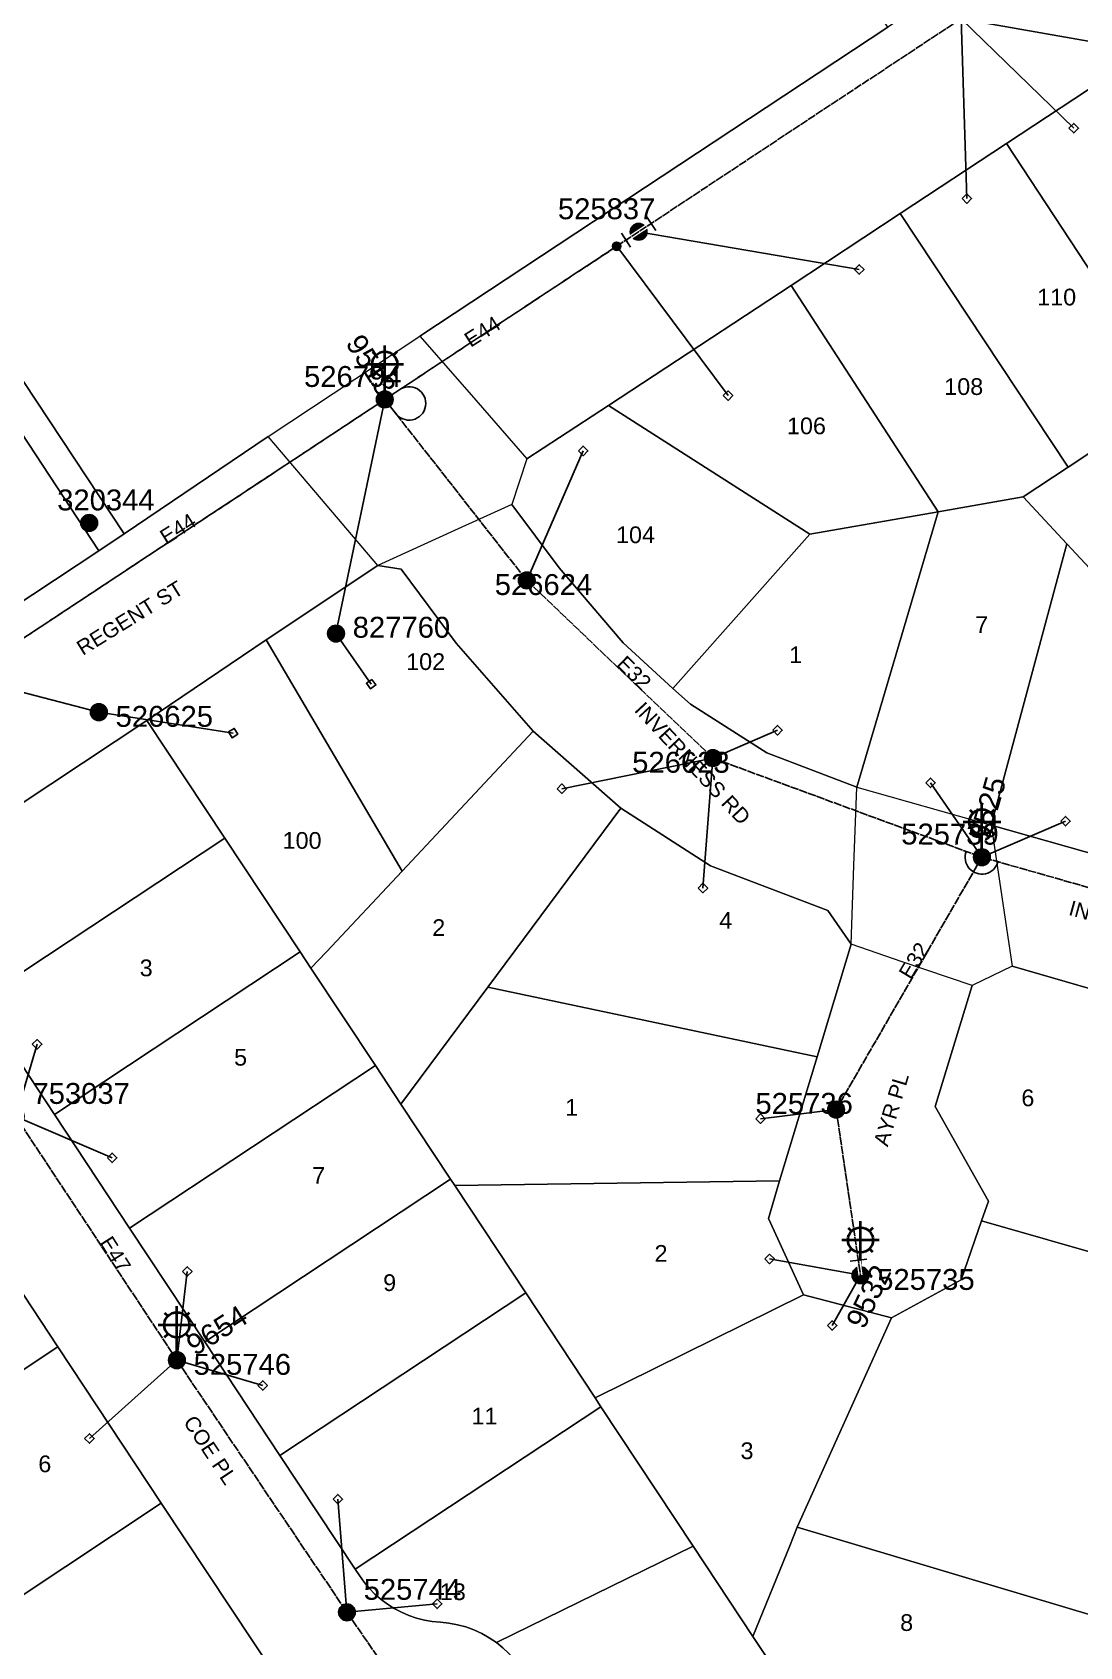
# Model space of a CAD drawing. Header units: metres. Extents: x 302064 to 304096, y 6268242 to 6271990.
# Drawn here: x 302619.1 to 302744.3, y 6271212.1 to 6271405.2 of the extents above; entities that cross this region are included whole.
import ezdxf
from ezdxf.enums import TextEntityAlignment as Align

# ---------------------------------------------------------------- set-up
doc = ezdxf.new("R2010")
doc.units = ezdxf.units.M
doc.linetypes.add('Cable Exist OH', pattern=[1, 1, 0])
doc.layers.get('0').update_dxf_attribs({"color": 6})
for name, color, linetype in [('_User_LV_Exist', 7, 'Continuous'), ('Equip_LV_EXT', 7, 'Continuous'), ('Equip_SP_SL_EXT', 7, 'Continuous'), ('Mains_LV_EXT', 5, 'Continuous'), ('Mains_SL_EXT', 3, 'Continuous'), ('Services_SP_EXT', 7, 'Continuous'), ('SupportsOH_SP_TR_HV_LV_SL_EXT', 7, 'Continuous')]:
    doc.layers.add(name, color=color, linetype=linetype)
doc.layers.add('Cadastre Land Parcels_SP_EXT', color=7, linetype='Continuous', lineweight=5)
doc.layers.add('Cadastre Roads_SP_EXT', color=9, linetype='Continuous', lineweight=5)
doc.styles.add('iecARIAL', font='arial.ttf', dxfattribs={"height": 2})
doc.styles.add('POLE_LABEL', font='arial.ttf')
doc.styles.get("Standard").update_dxf_attribs({"font": 'arial.ttf'})

# ---------------------------------------------------------------- blocks, each defined once
blk = doc.blocks.new('SL_LANTERN_EXT')
at = {"lineweight": 40}
for p, q in [((0, 1.97), (0, 6.47)), ((-2.25, 4.22), (2.25, 4.22)), ((-1.46, 5.68), (-1.06, 5.28)), ((1.46, 5.68), (1.06, 5.28)), ((-1.46, 2.76), (-1.06, 3.16)), ((0, 0), (0, 2.72)), ((1.46, 2.76), (1.06, 3.16))]:
    blk.add_line(p, q, dxfattribs=at)
blk.add_circle((0, 4.22), 1.5, dxfattribs=at)
at = {"style": 'iecARIAL', "flags": 8}
blk.add_attdef('ASSET_NUM', (1.5, 1.5), '', height=2.5, dxfattribs=at)
for tag, p, height, flags in [('OPERATING_VOLTAGE', (0.98, -1.65), 0.2, 9), ('ORIENTATION', (0.98, -1.85), 0.2, 9), ('OWNED_BY', (0.98, -2.05), 0.2, 9), ('CONSTRUCTED_VOLTAGE', (0.98, -0.65), 0.2, 9), ('CONTROL_TYPE', (0.98, -0.85), 0.2, 9), ('LANTERN_PURPOSE', (0.98, -1.05), 0.2, 9), ('LANTERN_TYPE', (0.98, -1.25), 0.2, 9), ('NO_PHASES', (0.98, -1.45), 0.2, 9), ('LNUMBER', (2.18, -3.25), 2.5, 8), ('STATE', (0.98, -2.25), 0.2, 9), ('USAGE', (0.98, -2.45), 0.2, 9), ('CEXIST', (0.98, -2.65), 0.2, 9), ('CNEW', (0.98, -2.85), 0.2, 9), ('CNUMBER', (0.98, -3.05), 0.2, 9), ('CREMOVE', (0.98, -3.25), 0.2, 9), ('CREPLACE', (0.98, -3.45), 0.2, 9), ('LKINGHEIGHT', (0.98, -3.65), 0.2, 9), ('LBRACKET', (0.98, -3.85), 0.2, 9), ('LBRACKETVOCAB', (0.98, -4.05), 0.2, 9), ('LCATEGORY', (0.98, -4.25), 0.2, 9), ('LCHARGE1', (0.98, -4.45), 0.2, 9), ('LCHARGE1PERCENT', (0.98, -4.65), 0.2, 9), ('LCHARGE2', (0.98, -4.85), 0.2, 9), ('LCHARGE2PERCENT', (0.98, -5.05), 0.2, 9), ('LCHARGE3', (0.98, -5.25), 0.2, 9), ('LCHARGE3PERCENT', (0.98, -5.45), 0.2, 9), ('LEXIST', (0.98, -5.65), 0.2, 9), ('LLAMP', (0.98, -5.85), 0.2, 9), ('LLAMPVOCAB', (0.98, -6.05), 0.2, 9), ('LMAST', (0.98, -6.25), 0.2, 9), ('LMASTVOCAB', (0.98, -6.45), 0.2, 9), ('LNEW', (0.98, -6.65), 0.2, 9), ('LANTNUMBER', (0.98, -6.85), 0.2, 9), ('LOUTREACH', (0.98, -7.25), 0.2, 9), ('LOUTREACHVOCAB', (0.98, -7.45), 0.2, 9), ('LRATECODE', (0.98, -7.65), 0.2, 9), ('LREMOVE', (0.98, -7.85), 0.2, 9), ('STREETNAME', (0.98, -9.25), 0.2, 9), ('SUBURB', (0.98, -9.45), 0.2, 1), ('LREPLACE', (0.98, -8.05), 0.2, 9), ('LTYPE', (0.98, -8.25), 0.2, 9), ('LTYPEVOCAB', (0.98, -8.45), 0.2, 9), ('LEGEND', (0.98, -8.65), 0.2, 9), ('LOCATION', (0.98, -8.85), 0.2, 9), ('NOTES', (0.98, -9.05), 0.2, 9)]:
    blk.add_attdef(tag, p, '', height=height, dxfattribs=dict(flags=flags))
blk = doc.blocks.new('CCP_EXT')
at = {"flags": 9}
for tag, p in [('STATE', (0, -1.8)), ('NOTES', (0, -2))]:
    blk.add_attdef(tag, text='', height=0.2, dxfattribs=at).set_placement(p, align=Align.MIDDLE_LEFT)
blk.add_wipeout([(0, 0.57), (0.57, 0), (0, -0.57), (-0.57, 0)])
blk.add_lwpolyline([(-0.57, 0), (0, 0.57), (0.57, 0), (0, -0.57), (-0.57, 0)])
at = {"flags": 1}
blk.add_attdef('Z', (0, 0), '', height=0.2, dxfattribs=at)
at = {"flags": 9}
for tag, p in [('CCP_TYPE', (0, 0)), ('CONSTRUCTED_VOLTAGE', (0, -0.2)), ('OPERATING_VOLTAGE', (0, -0.6)), ('ORIENTATION', (0, -0.8)), ('OWNED_BY', (0, -1)), ('NO_PHASES', (0, -0.4)), ('USAGE', (0, -1.2)), ('LEGEND', (0, -1.4)), ('LIFE_SUPPORT', (0, -1.6))]:
    blk.add_attdef(tag, text='', height=0.2, dxfattribs=at).set_placement(p, align=Align.MIDDLE_LEFT)
blk = doc.blocks.new('POLE_EXT')
blk.add_hatch(color=256).paths.add_polyline_path([(-1, 0, 1), (1, 0, 1)])
blk.add_lwpolyline([(-1, 0, 1), (1, 0, 1)], format="xyb", close=True)
for tag, height, flags, p in [('pNumber', 2.5, 8, (-17.84, 2.07)), ('OWNED_BY', 0.2, 9, (1.35, -0.4)), ('SPECIAL_USE', 0.2, 9, (1.35, -0.8)), ('STATE', 0.2, 9, (1.35, -1)), ('cLV', 0.2, 9, (1.35, -1.4)), ('hDepth', 0.2, 9, (1.35, -1.6)), ('hDia', 0.2, 9, (1.35, -1.8)), ('cHV', 0.2, 9, (1.35, -2)), ('PARENT', 0.2, 9, (1.35, -0.6)), ('USAGE', 0.2, 9, (1.35, -1.2)), ('cLinedev', 0.2, 9, (1.35, -3.4)), ('pExisting', 0.2, 9, (1.35, -3.8)), ('LBRACKET', 0.2, 9, (1.35, -2.2)), ('LExisting', 0.2, 9, (1.35, -2.4)), ('LANTNUMBER', 0.2, 9, (1.35, -2.6)), ('LOther', 0.2, 9, (1.35, -2.8)), ('LRemove', 0.2, 9, (1.35, -3)), ('LEGEND', 0.2, 9, (1.35, -3.2)), ('LOCATION', 0.2, 9, (1.35, -3.6)), ('pFooting', 0.2, 9, (1.35, -4.4)), ('pNew', 0.2, 9, (1.35, -4.6)), ('pRelocate', 0.2, 9, (1.35, -5)), ('pRemove', 0.2, 9, (1.35, -5.2)), ('pReplace', 0.2, 9, (1.35, -5.4)), ('pStay', 0.2, 9, (1.35, -5.6)), ('pType', 0.2, 9, (1.35, -5.8)), ('PFNUMBER', 0.2, 9, (1.35, -4)), ('NEWPFNUMBER', 0.2, 9, (1.35, -4.2)), ('cspan', 0.2, 9, (1.35, -6)), ('STREETNAME', 0.2, 9, (1.35, -6.2)), ('SUBURB', 0.2, 9, (1.35, -6.4)), ('OPERATED_BY', 0.2, 9, (1.36, -7.01)), ('NOTES', 0.2, 9, (1.35, -6.6)), ('MAINTAINED_BY', 0.2, 9, (1.36, -6.81))]:
    blk.add_attdef(tag, text='', height=height, dxfattribs=dict(flags=flags)).set_placement(p, align=Align.MIDDLE_LEFT)
at = {"style": 'POLE_LABEL'}
for tag, height, flags, p in [('ASSET_NUM', 2.5, 8, (2, 2)), ('STRUCTURE_PLANT_NUMBER', 0.2, 9, (1.35, 0.03)), ('STREET_CODE', 0.2, 9, (1.35, -0.2))]:
    blk.add_attdef(tag, text='', height=height, dxfattribs=dict(at, flags=flags)).set_placement(p, align=Align.MIDDLE_LEFT)
at = {"flags": 1}
blk.add_attdef('Z', (1.35, -7.33), '', height=0.2, dxfattribs=at)
blk = doc.blocks.new('End Shackle_EXT')
at = {"flags": 9}
for tag, p in [('USAGE', (0, -1.4)), ('NOTES', (0, -1.6))]:
    blk.add_attdef(tag, text='', height=0.2, dxfattribs=at).set_placement(p, align=Align.MIDDLE_LEFT)
blk.add_wipeout([(0, 0.25), (1.81, 0.25), (1.82, -0.25), (0, -0.25)])
blk.add_line((1.81, -1), (1.81, 1))
at = {"flags": 1}
blk.add_attdef('Z', (0, 0), '', height=0.2, dxfattribs=at)
at = {"flags": 9}
for tag, p in [('CONNECTOR_TYPE', (0, 0)), ('CONSTRUCTED_VOLTAGE', (0, -0.2)), ('OPERATING_VOLTAGE', (0, -0.6)), ('ORIENTATION', (0, -0.8)), ('OWNED_BY', (0, -1)), ('STATE', (0, -1.2)), ('NO_PHASES', (0, -0.4))]:
    blk.add_attdef(tag, text='', height=0.2, dxfattribs=at).set_placement(p, align=Align.MIDDLE_LEFT)
blk = doc.blocks.new('CONNECTOR_NODE_EXT')
h = blk.add_hatch(color=256)
edge = h.paths.add_edge_path()
edge.add_arc((0, 0), 0.5, 0, 360)
blk.add_circle((0, 0), 0.5)
at = {"flags": 1}
blk.add_attdef('Z', (0, 0), '', height=0.2, dxfattribs=at)
at = {"flags": 9}
for tag, p in [('CONNECTOR_TYPE', (0, 0)), ('CONSTRUCTED_VOLTAGE', (0, -0.2)), ('OPERATING_VOLTAGE', (0, -0.6)), ('ORIENTATION', (0, -0.8)), ('SUBTYPE', (0, -1)), ('NO_PHASES', (0, -0.4)), ('USAGE', (0, -1.2)), ('NOTES', (0, -1.4))]:
    blk.add_attdef(tag, text='', height=0.2, dxfattribs=at).set_placement(p, align=Align.MIDDLE_LEFT)

msp = doc.modelspace()

# ---------------------------------------------------------------- linework, layer by layer
at = {"layer": '_User_LV_Exist', "linetype": 'Continuous'}
for points in [[(302662.452, 6271359.678, 2.56133311), (302662.886, 6271362.354)], [(302730.747, 6271307.196, 1.04750632), (302734.548, 6271305.958)]]:
    msp.add_lwpolyline(points, format="xyb", dxfattribs=at)
at = {"layer": '_User_LV_Exist', "linetype": 'Cable Exist OH'}
for points in [[(302661.217, 6271361.251), (302678.192, 6271339.613)], [(302678.192, 6271339.613), (302700.457, 6271318.36)], [(302732.623, 6271306.504), (302715.192, 6271276.32)], [(302749.702, 6271301.659), (302732.623, 6271306.504)]]:
    msp.add_lwpolyline(points, dxfattribs=at)
at = {"layer": 'Cadastre Land Parcels_SP_EXT', "linetype": 'Continuous'}
for points in [[(302623.96, 6271553.721), (302599.635, 6271590.773), (302507.795, 6271529.985), (302537.178, 6271485.555), (302546.139, 6271472.021), (302555.099, 6271458.496), (302566.762, 6271440.818), (302592.58, 6271401.844), (302630.067, 6271345.171), (302647.27, 6271356.823), (302665.429, 6271368.821), (302721.356, 6271405.77), (302660.233, 6271498.514), (302641.253, 6271527.448), (302623.96, 6271553.721)], [(302630.067, 6271345.171), (302592.58, 6271401.844), (302576.188, 6271391.037), (302591.606, 6271367.663), (302605.046, 6271376.557), (302627.04, 6271343.167), (302630.067, 6271345.171)], [(302768.306, 6271369.937), (302748.527, 6271400.411), (302735.581, 6271391.875), (302755.543, 6271361.48), (302768.306, 6271369.937)], [(302755.543, 6271361.48), (302735.581, 6271391.875), (302722.862, 6271383.507), (302742.939, 6271353.139), (302755.543, 6271361.48)], [(302742.939, 6271353.139), (302722.862, 6271383.507), (302709.798, 6271374.871), (302727.409, 6271347.822), (302737.573, 6271349.606), (302742.939, 6271353.139)], [(302613.8, 6271334.411), (302627.04, 6271343.167), (302605.046, 6271376.557), (302591.606, 6271367.663), (302592.515, 6271366.286), (302613.8, 6271334.411)], [(302727.409, 6271347.822), (302709.798, 6271374.871), (302687.972, 6271360.545), (302712.054, 6271345.132), (302727.409, 6271347.822)], [(302712.054, 6271345.132), (302687.972, 6271360.545), (302678.202, 6271354.144), (302676.407, 6271348.707), (302682.056, 6271341.115), (302689.731, 6271332.16), (302695.655, 6271326.688), (302712.054, 6271345.132)], [(302774.131, 6271333.783), (302755.543, 6271361.48), (302742.939, 6271353.139), (302737.573, 6271349.606), (302742.764, 6271343.974), (302762.45, 6271322.86), (302770.382, 6271330.923), (302774.131, 6271333.783)], [(302742.764, 6271343.974), (302737.573, 6271349.606), (302727.409, 6271347.822), (302717.675, 6271314.896), (302733.716, 6271310.345), (302742.764, 6271343.974)], [(302717.675, 6271314.896), (302727.409, 6271347.822), (302712.054, 6271345.132), (302695.655, 6271326.688), (302697.776, 6271324.814), (302706.892, 6271318.988), (302717.675, 6271314.896)], [(302749.359, 6271305.907), (302753.82, 6271307.994), (302759.003, 6271319.298), (302762.45, 6271322.86), (302742.764, 6271343.974), (302733.716, 6271310.345), (302749.359, 6271305.907)], [(302678.97, 6271321.564), (302669.763, 6271332.09), (302663.189, 6271340.964), (302660.379, 6271341.412), (302647.054, 6271332.5), (302663.289, 6271304.84), (302678.97, 6271321.564)], [(302663.289, 6271304.84), (302647.054, 6271332.5), (302632.785, 6271322.858), (302642.107, 6271308.783), (302651.099, 6271295.184), (302652.393, 6271293.226), (302654.252, 6271295.202), (302663.289, 6271304.84)], [(302642.107, 6271308.783), (302632.785, 6271322.858), (302609.779, 6271307.636), (302607.059, 6271304.725), (302606.261, 6271300.819), (302607.622, 6271297.073), (302612.724, 6271289.354), (302642.107, 6271308.783)], [(302689.452, 6271312.365), (302678.97, 6271321.564), (302663.289, 6271304.84), (302654.252, 6271295.202), (302652.393, 6271293.226), (302660.092, 6271281.586), (302663.155, 6271276.953), (302673.552, 6271290.963), (302689.452, 6271312.365)], [(302716.975, 6271296.093), (302714.196, 6271300.14), (302700.188, 6271305.47), (302689.452, 6271312.365), (302673.552, 6271290.963), (302712.926, 6271282.623), (302716.975, 6271296.093)], [(302651.099, 6271295.184), (302642.107, 6271308.783), (302612.724, 6271289.354), (302621.714, 6271275.755), (302651.099, 6271295.184)], [(302652.393, 6271293.226), (302651.099, 6271295.184), (302621.714, 6271275.755), (302630.704, 6271262.154), (302660.092, 6271281.586), (302652.393, 6271293.226)], [(302752.212, 6271288.84), (302736.241, 6271293.494), (302731.444, 6271291.181), (302727.048, 6271276.681), (302733.415, 6271265.367), (302732.563, 6271263.023), (302748.451, 6271258.482), (302752.212, 6271288.84)], [(302669.583, 6271267.234), (302708.434, 6271267.808), (302712.926, 6271282.623), (302673.552, 6271290.963), (302663.155, 6271276.953), (302669.084, 6271267.988), (302669.583, 6271267.234)], [(302663.155, 6271276.953), (302660.092, 6271281.586), (302630.704, 6271262.154), (302639.693, 6271248.553), (302669.084, 6271267.988), (302663.155, 6271276.953)], [(302622.14, 6271247.961), (302603.905, 6271275.558), (302587.126, 6271264.497), (302605.15, 6271236.707), (302622.14, 6271247.961)], [(302669.583, 6271267.234), (302669.084, 6271267.988), (302639.693, 6271248.553), (302648.686, 6271234.955), (302678.076, 6271254.389), (302669.583, 6271267.234)], [(302711.286, 6271254.169), (302707.107, 6271263.291), (302708.434, 6271267.808), (302669.583, 6271267.234), (302678.076, 6271254.389), (302686.379, 6271241.836), (302711.286, 6271254.169)], [(302765.712, 6271253.511), (302748.451, 6271258.482), (302732.563, 6271263.023), (302730.139, 6271255.97), (302721.809, 6271251.41), (302710.551, 6271226.402), (302753.877, 6271213.429), (302765.712, 6271253.511)], [(302657.676, 6271221.354), (302687.069, 6271240.792), (302686.379, 6271241.836), (302678.076, 6271254.389), (302648.686, 6271234.955), (302657.676, 6271221.354)], [(302710.551, 6271226.402), (302721.809, 6271251.41), (302711.286, 6271254.169), (302686.379, 6271241.836), (302687.069, 6271240.792), (302698.101, 6271224.106), (302705.239, 6271213.289), (302709.644, 6271224.161), (302710.551, 6271226.402)], [(302634.494, 6271229.261), (302622.14, 6271247.961), (302605.15, 6271236.707), (302617.363, 6271217.876), (302634.494, 6271229.261)], [(302698.101, 6271224.106), (302687.069, 6271240.792), (302657.676, 6271221.354), (302658.177, 6271220.595), (302658.74, 6271219.811), (302659.362, 6271219.073), (302660.04, 6271218.385), (302660.768, 6271217.75), (302661.543, 6271217.175), (302662.361, 6271216.661), (302663.215, 6271216.211), (302664.102, 6271215.828), (302665.016, 6271215.515), (302665.951, 6271215.274), (302666.901, 6271215.105), (302667.863, 6271215.011), (302668.889, 6271214.907), (302669.904, 6271214.718), (302670.9, 6271214.447), (302671.869, 6271214.094), (302672.808, 6271213.664), (302673.706, 6271213.156), (302674.561, 6271212.577), (302698.101, 6271224.106)], [(302653.829, 6271200.111), (302634.494, 6271229.261), (302617.363, 6271217.876), (302600.996, 6271206.97), (302597.288, 6271204.501), (302614.215, 6271179.641), (302567.426, 6271147.962), (302569.743, 6271144.441), (302612.095, 6271172.481), (302653.829, 6271200.111)], [(302753.877, 6271213.429), (302710.551, 6271226.402), (302709.644, 6271224.161), (302705.239, 6271213.289), (302708.377, 6271208.565), (302749.384, 6271197.982), (302753.877, 6271213.429)], [(302705.239, 6271213.289), (302698.101, 6271224.106), (302674.561, 6271212.577), (302675.341, 6271211.95), (302676.066, 6271211.263), (302676.735, 6271210.519), (302677.342, 6271209.726), (302677.886, 6271208.887), (302678.358, 6271208.006), (302678.76, 6271207.09), (302679.087, 6271206.146), (302679.338, 6271205.177), (302679.51, 6271204.193), (302679.604, 6271203.198), (302679.618, 6271202.196), (302710.118, 6271198.365), (302715.555, 6271197.681), (302708.377, 6271208.565), (302705.239, 6271213.289)]]:
    msp.add_lwpolyline(points, close=True, dxfattribs=at)
at = {"layer": 'Mains_LV_EXT', "linetype": 'Continuous'}
for points in [[(302662.452, 6271359.678, 2.56133311), (302662.886, 6271362.354)], [(302730.747, 6271307.196, 1.04750632), (302734.548, 6271305.958)]]:
    msp.add_lwpolyline(points, format="xyb", dxfattribs=at)
at = {"layer": 'Mains_LV_EXT', "linetype": 'Cable Exist OH'}
for points in [[(302661.217, 6271361.251), (302678.192, 6271339.613)], [(302678.192, 6271339.613), (302700.457, 6271318.36)], [(302732.623, 6271306.504), (302715.192, 6271276.32)], [(302749.702, 6271301.659), (302732.623, 6271306.504)]]:
    msp.add_lwpolyline(points, dxfattribs=at)
at = {"layer": 'Mains_SL_EXT', "linetype": 'Cable Exist OH'}
msp.add_lwpolyline([(302749.702, 6271301.659), (302732.623, 6271306.504)], dxfattribs=at)
at = {"layer": 'Services_SP_EXT'}
msp.add_lwpolyline([(302756.448, 6271402.1301), (302730.133, 6271406.79)], dxfattribs=at)

# ---------------------------------------------------------------- block references
at = {"layer": 'Equip_SP_SL_EXT'}
ref = msp.add_blockref('SL_LANTERN_EXT', (302661.217, 6271361.251), dxfattribs=at)
ref.add_attrib('ASSET_NUM', '9513', dxfattribs={"layer": '0', "height": 2.5, "rotation": 302.278877, "style": 'iecARIAL'}).set_placement((302662.717, 6271362.751), align=Align.TOP_RIGHT)
ref = msp.add_blockref('SL_LANTERN_EXT', (302732.623, 6271306.504), dxfattribs=at)
ref.add_attrib('ASSET_NUM', '9525', dxfattribs={"layer": '0', "height": 2.5, "rotation": 73.861617, "style": 'iecARIAL'}).set_placement((302734.123, 6271308.004), align=Align.BOTTOM_LEFT)
ref = msp.add_blockref('SL_LANTERN_EXT', (302718.104, 6271256.509), dxfattribs=at)
ref.add_attrib('ASSET_NUM', '9532', dxfattribs={"layer": '0', "height": 2.5, "rotation": 64.554873, "style": 'iecARIAL'}).set_placement((302719.604, 6271258.009), align=Align.TOP_RIGHT)
ref = msp.add_blockref('SL_LANTERN_EXT', (302636.357, 6271246.355), dxfattribs=at)
ref.add_attrib('ASSET_NUM', '9654', dxfattribs={"layer": '0', "height": 2.5, "rotation": 32.378727, "style": 'iecARIAL'}).set_placement((302637.857, 6271247.855), align=Align.MIDDLE_LEFT)
at = {"layer": 'SupportsOH_SP_TR_HV_LV_SL_EXT'}
ref = msp.add_blockref('POLE_EXT', (302691.574, 6271381.307), dxfattribs=at)
ref.add_attrib('ASSET_NUM', '525837', dxfattribs={"layer": '0', "height": 2.5, "style": 'POLE_LABEL'}).set_placement((302693.574, 6271382.057), align=Align.BOTTOM_RIGHT)
ref = msp.add_blockref('POLE_EXT', (302661.217, 6271361.251), dxfattribs=at)
ref.add_attrib('ASSET_NUM', '526794', dxfattribs={"layer": '0', "height": 2.5, "style": 'POLE_LABEL'}).set_placement((302663.217, 6271362.001), align=Align.BOTTOM_RIGHT)
ref = msp.add_blockref('POLE_EXT', (302625.871, 6271346.484), dxfattribs=at)
ref.add_attrib('ASSET_NUM', '320344', dxfattribs={"layer": '0', "height": 2.5, "style": 'POLE_LABEL'}).set_placement((302627.871, 6271347.234), align=Align.BOTTOM_CENTER)
ref = msp.add_blockref('POLE_EXT', (302678.192, 6271339.613), dxfattribs=at)
ref.add_attrib('ASSET_NUM', '526624', dxfattribs={"layer": '0', "height": 2.5, "style": 'POLE_LABEL'}).set_placement((302680.192, 6271340.363), align=Align.TOP_CENTER)
ref = msp.add_blockref('POLE_EXT', (302655.3827, 6271333.2582), dxfattribs=at)
ref.add_attrib('ASSET_NUM', '827760', dxfattribs={"layer": '0', "height": 2.5, "style": 'POLE_LABEL'}).set_placement((302657.3827, 6271334.0082), align=Align.MIDDLE_LEFT)
ref = msp.add_blockref('POLE_EXT', (302627.025, 6271323.852), dxfattribs=at)
ref.add_attrib('ASSET_NUM', '526625', dxfattribs={"layer": '0', "height": 2.5, "rotation": 0.006113, "style": 'POLE_LABEL'}).set_placement((302629.025, 6271324.602), align=Align.TOP_LEFT)
ref = msp.add_blockref('POLE_EXT', (302700.457, 6271318.36), dxfattribs=at)
ref.add_attrib('ASSET_NUM', '526623', dxfattribs={"layer": '0', "height": 2.5, "rotation": 359.980148, "style": 'POLE_LABEL'}).set_placement((302702.457, 6271319.11), align=Align.TOP_RIGHT)
ref = msp.add_blockref('POLE_EXT', (302732.623, 6271306.504), dxfattribs=at)
ref.add_attrib('ASSET_NUM', '525739', dxfattribs={"layer": '0', "height": 2.5, "rotation": 359.857784, "style": 'POLE_LABEL'}).set_placement((302734.623, 6271307.254), align=Align.BOTTOM_RIGHT)
ref = msp.add_blockref('POLE_EXT', (302617.088, 6271275.503), dxfattribs=at)
ref.add_attrib('ASSET_NUM', '753037', dxfattribs={"layer": '0', "height": 2.5, "style": 'POLE_LABEL'}).set_placement((302619.088, 6271276.253), align=Align.BOTTOM_LEFT)
ref = msp.add_blockref('POLE_EXT', (302718.104, 6271256.509), dxfattribs=at)
ref.add_attrib('ASSET_NUM', '525735', dxfattribs={"layer": '0', "height": 2.5, "style": 'POLE_LABEL'}).set_placement((302720.104, 6271257.259), align=Align.TOP_LEFT)

# ---------------------------------------------------------------- texts
at = {"layer": 'Cadastre Land Parcels_SP_EXT'}
for s, p in [('110', (302739.2313, 6271372.5003)), ('108', (302728.1162, 6271361.789)), ('106', (302709.3083, 6271357.0925)), ('104', (302688.8681, 6271344.0701)), ('7', (302731.8274, 6271333.3286)), ('1', (302709.5768, 6271329.7234)), ('102', (302663.774, 6271328.895)), ('100', (302648.997, 6271307.5133)), ('2', (302666.8944, 6271297.0874)), ('4', (302701.2148, 6271297.9423)), ('3', (302631.911, 6271292.269)), ('5', (302643.2004, 6271281.581)), ('1', (302682.789, 6271275.5948)), ('6', (302737.3392, 6271276.724)), ('7', (302652.5456, 6271267.4468)), ('2', (302693.4775, 6271258.1212)), ('9', (302661.0244, 6271254.6238)), ('11', (302671.5772, 6271238.6652)), ('6', (302619.7867, 6271232.9512)), ('3', (302703.7597, 6271234.5207)), ('13', (302667.8053, 6271217.6613)), ('8', (302722.8454, 6271213.9713))]:
    msp.add_text(s, height=2, dxfattribs=at).set_placement(p)
at = {"layer": 'Cadastre Roads_SP_EXT'}
for s, rotation, p in [('REGENT ST', 31.773701, (302625.1009, 6271330.5705)), ('INVERNESS RD', 312.91935, (302690.953, 6271324.0333)), ('INVERNESS RD', 344.715088, (302742.8843, 6271299.6296)), ('AYR PL', 73.329323, (302721.3542, 6271271.8024)), ('COE PL', 303.470917, (302637.06, 6271238.9647))]:
    msp.add_text(s, height=1.8, rotation=rotation, dxfattribs=at).set_placement(p)
at = {"layer": 'Mains_LV_EXT'}
for s, rotation, p in [('E44', 32.355218, (302671.48, 6271367.422)), ('E44', 32.36102, (302635.074, 6271343.837)), ('E32', 315.205778, (302688.808, 6271329.48)), ('E32', 58.907901, (302724.114, 6271291.769)), ('E47', 302.332298, (302627.055, 6271260.425))]:
    msp.add_text(s, height=1.8, rotation=rotation, dxfattribs=at).set_placement(p)

# ---------------------------------------------------------------- next in the draw order: block references
at = {"layer": 'Services_SP_EXT'}
for p in [(302743.6051, 6271393.6913), (302730.8181, 6271385.2733), (302717.9637, 6271376.7936), (302702.266, 6271361.712), (302684.9409, 6271355.0991), (302708.1781, 6271321.6894), (302726.4818, 6271315.4053), (302682.3871, 6271314.7008), (302742.6124, 6271310.8162), (302699.265, 6271302.8233), (302619.6398, 6271284.1287), (302706.1426, 6271275.2326), (302628.6132, 6271270.5536), (302707.2358, 6271258.4592), (302637.6039, 6271256.9523), (302714.7133, 6271250.4979), (302646.6193, 6271243.3294), (302625.9012, 6271236.99), (302655.5998, 6271229.7286), (302667.481, 6271217.2112)]:
    msp.add_blockref('CCP_EXT', p, dxfattribs=at)
for p, rotation in [((302659.5896, 6271327.206), 260.1612311292132), ((302643.09, 6271321.359), 347.1693377434993)]:
    msp.add_blockref('CCP_EXT', p, dxfattribs=dict(at, rotation=rotation))

# ---------------------------------------------------------------- next in the draw order: block references
for p in [(302743.6051, 6271393.6913), (302730.8181, 6271385.2733), (302717.9637, 6271376.7936), (302702.266, 6271361.712), (302684.9409, 6271355.0991), (302708.1781, 6271321.6894), (302726.4818, 6271315.4053), (302682.3871, 6271314.7008), (302742.6124, 6271310.8162), (302699.265, 6271302.8233), (302619.6398, 6271284.1287), (302706.1426, 6271275.2326), (302628.6132, 6271270.5536), (302707.2358, 6271258.4592), (302637.6039, 6271256.9523), (302714.7133, 6271250.4979), (302646.6193, 6271243.3294), (302625.9012, 6271236.99), (302655.5998, 6271229.7286), (302667.481, 6271217.2112)]:
    msp.add_blockref('CCP_EXT', p, dxfattribs=at)
for p, rotation in [((302659.5896, 6271327.206), 260.1612311292132), ((302643.09, 6271321.359), 347.1693377434993)]:
    msp.add_blockref('CCP_EXT', p, dxfattribs=dict(at, rotation=rotation))

# ---------------------------------------------------------------- next in the draw order: linework, layer by layer
at = {"layer": '_User_LV_Exist', "linetype": 'Cable Exist OH'}
for points in [[(302661.217, 6271361.251), (302610.939, 6271328.027)], [(302700.457, 6271318.36), (302732.623, 6271306.504)], [(302617.088, 6271275.503), (302636.357, 6271246.355)], [(302636.357, 6271246.355), (302656.694, 6271216.199)], [(302656.694, 6271216.199), (302671.321, 6271195.07)]]:
    msp.add_lwpolyline(points, dxfattribs=at)
at = {"layer": 'Cadastre Roads_SP_EXT', "linetype": 'Continuous'}
for points in [[(302835.477, 6271457.684), (302831.992, 6271466.842), (302828.326, 6271476.467), (302818.545, 6271469.978), (302805.614, 6271461.427), (302793.256, 6271453.27), (302778.651, 6271443.583), (302764.128, 6271434.009), (302751.879, 6271425.969), (302721.356, 6271405.77), (302665.429, 6271368.821), (302671.305, 6271362.069), (302678.202, 6271354.144), (302687.972, 6271360.545), (302709.798, 6271374.871), (302722.862, 6271383.507), (302735.581, 6271391.875), (302748.527, 6271400.411), (302761.157, 6271408.684), (302774, 6271417.121), (302786.551, 6271425.38), (302799.406, 6271433.926), (302814.027, 6271443.586), (302835.477, 6271457.684)], [(302660.379, 6271341.412), (302654.337, 6271348.516), (302647.27, 6271356.823), (302630.067, 6271345.171), (302627.04, 6271343.167), (302613.8, 6271334.411), (302601.063, 6271325.979), (302594.479, 6271321.625), (302601.2, 6271312.594), (302607.059, 6271304.725), (302609.779, 6271307.636), (302632.785, 6271322.858), (302647.054, 6271332.5), (302660.379, 6271341.412)], [(302695.655, 6271326.688), (302689.731, 6271332.16), (302682.056, 6271341.115), (302676.407, 6271348.707), (302669.571, 6271345.596), (302660.379, 6271341.412), (302663.189, 6271340.964), (302669.763, 6271332.09), (302678.97, 6271321.564), (302689.452, 6271312.365), (302700.188, 6271305.47), (302714.196, 6271300.14), (302716.975, 6271296.093), (302717.326, 6271305.503), (302717.675, 6271314.896), (302706.892, 6271318.988), (302697.776, 6271324.814), (302695.655, 6271326.688)], [(302749.359, 6271305.907), (302733.716, 6271310.345), (302735, 6271301.777), (302736.241, 6271293.494), (302752.212, 6271288.84), (302750.778, 6271297.415), (302749.359, 6271305.907)], [(302731.444, 6271291.181), (302723.104, 6271294.012), (302716.975, 6271296.093), (302712.926, 6271282.623), (302708.434, 6271267.808), (302707.107, 6271263.291), (302711.286, 6271254.169), (302721.809, 6271251.41), (302730.139, 6271255.97), (302732.563, 6271263.023), (302733.415, 6271265.367), (302727.048, 6271276.681), (302731.444, 6271291.181)]]:
    msp.add_lwpolyline(points, close=True, dxfattribs=at)
for points in [[(302675.341, 6271211.95), (302674.561, 6271212.577), (302673.706, 6271213.156), (302672.808, 6271213.664), (302671.869, 6271214.094), (302670.9, 6271214.447), (302669.904, 6271214.718), (302668.889, 6271214.907), (302667.863, 6271215.011), (302666.901, 6271215.105), (302665.951, 6271215.274), (302665.016, 6271215.515), (302664.102, 6271215.828), (302663.215, 6271216.211), (302662.361, 6271216.661), (302661.543, 6271217.175), (302660.768, 6271217.75), (302660.04, 6271218.385), (302659.362, 6271219.073), (302658.74, 6271219.811), (302658.177, 6271220.595), (302657.676, 6271221.354), (302648.686, 6271234.955), (302639.693, 6271248.553), (302630.704, 6271262.154), (302621.714, 6271275.755), (302612.724, 6271289.354)], [(302603.905, 6271275.558), (302622.14, 6271247.961), (302634.494, 6271229.261), (302653.829, 6271200.111)]]:
    msp.add_lwpolyline(points, dxfattribs=at)
at = {"layer": 'Mains_LV_EXT', "linetype": 'Cable Exist OH'}
for points in [[(302661.217, 6271361.251), (302610.939, 6271328.027)], [(302700.457, 6271318.36), (302732.623, 6271306.504)], [(302617.088, 6271275.503), (302636.357, 6271246.355)], [(302636.357, 6271246.355), (302656.694, 6271216.199)], [(302656.694, 6271216.199), (302671.321, 6271195.07)]]:
    msp.add_lwpolyline(points, dxfattribs=at)
at = {"layer": 'Mains_SL_EXT', "linetype": 'Cable Exist OH'}
msp.add_lwpolyline([(302568.598, 6271300.012), (302608.278, 6271326.268), (302661.217, 6271361.251)], dxfattribs=at)
at = {"layer": 'Services_SP_EXT'}
for points in [[(302730.8182, 6271385.2733), (302730.133, 6271406.79)], [(302743.6051, 6271393.6913), (302730.133, 6271406.79)], [(302688.949, 6271379.573), (302702.266, 6271361.712)], [(302717.9637, 6271376.7936), (302691.574, 6271381.307)], [(302661.217, 6271361.2511), (302655.3827, 6271333.2581), (302659.5897, 6271327.2061)], [(302684.9409, 6271355.099), (302678.192, 6271339.613)], [(302610.939, 6271328.027), (302627.025, 6271323.852), (302643.09, 6271321.359)], [(302708.1781, 6271321.6893), (302700.457, 6271318.36)], [(302682.3871, 6271314.7008), (302700.457, 6271318.36)], [(302699.265, 6271302.8233), (302700.457, 6271318.36)], [(302726.4818, 6271315.4052), (302732.623, 6271306.504)], [(302742.6124, 6271310.8161), (302732.623, 6271306.504)], [(302619.6398, 6271284.1286), (302617.088, 6271275.503)], [(302628.6131, 6271270.5535), (302617.088, 6271275.503)], [(302715.192, 6271276.32), (302706.1426, 6271275.2326)], [(302707.2359, 6271258.4592), (302718.104, 6271256.509)], [(302637.6039, 6271256.9523), (302636.357, 6271246.355)], [(302714.7133, 6271250.4979), (302718.104, 6271256.509)], [(302625.9011, 6271236.9899), (302636.357, 6271246.355)], [(302646.6193, 6271243.3294), (302636.357, 6271246.355)], [(302655.5998, 6271229.7287), (302656.694, 6271216.199)], [(302667.481, 6271217.2113), (302656.694, 6271216.199)]]:
    msp.add_lwpolyline(points, dxfattribs=at)

# ---------------------------------------------------------------- next in the draw order: block references
at = {"layer": 'SupportsOH_SP_TR_HV_LV_SL_EXT'}
ref = msp.add_blockref('POLE_EXT', (302715.192, 6271276.32), dxfattribs=at)
ref.add_attrib('ASSET_NUM', '525736', dxfattribs={"layer": '0', "height": 2.5, "rotation": 0.044278, "style": 'POLE_LABEL'}).set_placement((302717.192, 6271277.07), align=Align.MIDDLE_RIGHT)
ref = msp.add_blockref('POLE_EXT', (302636.357, 6271246.355), dxfattribs=at)
ref.add_attrib('ASSET_NUM', '525746', dxfattribs={"layer": '0', "height": 2.5, "style": 'POLE_LABEL'}).set_placement((302638.357, 6271247.105), align=Align.TOP_LEFT)
ref = msp.add_blockref('POLE_EXT', (302656.694, 6271216.199), dxfattribs=at)
ref.add_attrib('ASSET_NUM', '525744', dxfattribs={"layer": '0', "height": 2.5, "style": 'POLE_LABEL'}).set_placement((302658.694, 6271216.949), align=Align.BOTTOM_LEFT)

# ---------------------------------------------------------------- next in the draw order: block references
at = {"layer": 'Mains_LV_EXT'}
for p, rotation in [((302691.574, 6271381.307), 33.50747109152985), ((302718.104, 6271256.509), 97.2922743298548)]:
    msp.add_blockref('End Shackle_EXT', p, dxfattribs=dict(at, rotation=rotation))

# ---------------------------------------------------------------- next in the draw order: linework, layer by layer
at = {"layer": '_User_LV_Exist', "linetype": 'Cable Exist OH'}
msp.add_lwpolyline([(302715.192, 6271276.32), (302718.104, 6271256.509)], dxfattribs=at)
at = {"layer": 'Mains_LV_EXT', "linetype": 'Cable Exist OH'}
msp.add_lwpolyline([(302715.192, 6271276.32), (302718.104, 6271256.509)], dxfattribs=at)
at = {"layer": 'Mains_SL_EXT', "linetype": 'Cable Exist OH'}
msp.add_lwpolyline([(302732.623, 6271306.504), (302715.192, 6271276.32), (302718.104, 6271256.509)], dxfattribs=at)

# ---------------------------------------------------------------- next in the draw order: block references
at = {"layer": 'Mains_LV_EXT', "rotation": 213.4516014521202}
msp.add_blockref('End Shackle_EXT', (302691.574, 6271381.307), dxfattribs=at)

# ---------------------------------------------------------------- next in the draw order: linework, layer by layer
at = {"layer": '_User_LV_Exist', "linetype": 'Cable Exist OH'}
for points in [[(302730.133, 6271406.79), (302691.574, 6271381.307)], [(302688.949, 6271379.573), (302661.217, 6271361.251)], [(302691.574, 6271381.307), (302688.949, 6271379.573)]]:
    msp.add_lwpolyline(points, dxfattribs=at)
at = {"layer": 'Mains_LV_EXT', "linetype": 'Cable Exist OH'}
for points in [[(302730.133, 6271406.79), (302691.574, 6271381.307)], [(302688.949, 6271379.573), (302661.217, 6271361.251)], [(302691.574, 6271381.307), (302688.949, 6271379.573)]]:
    msp.add_lwpolyline(points, dxfattribs=at)
at = {"layer": 'Mains_SL_EXT', "linetype": 'Cable Exist OH'}
msp.add_lwpolyline([(302730.133, 6271406.79), (302691.574, 6271381.307), (302661.217, 6271361.251)], dxfattribs=at)

# ---------------------------------------------------------------- next in the draw order: block references
at = {"layer": 'Equip_LV_EXT'}
msp.add_blockref('CONNECTOR_NODE_EXT', (302688.949, 6271379.573), dxfattribs=at)

doc.saveas('drawing.dxf')
